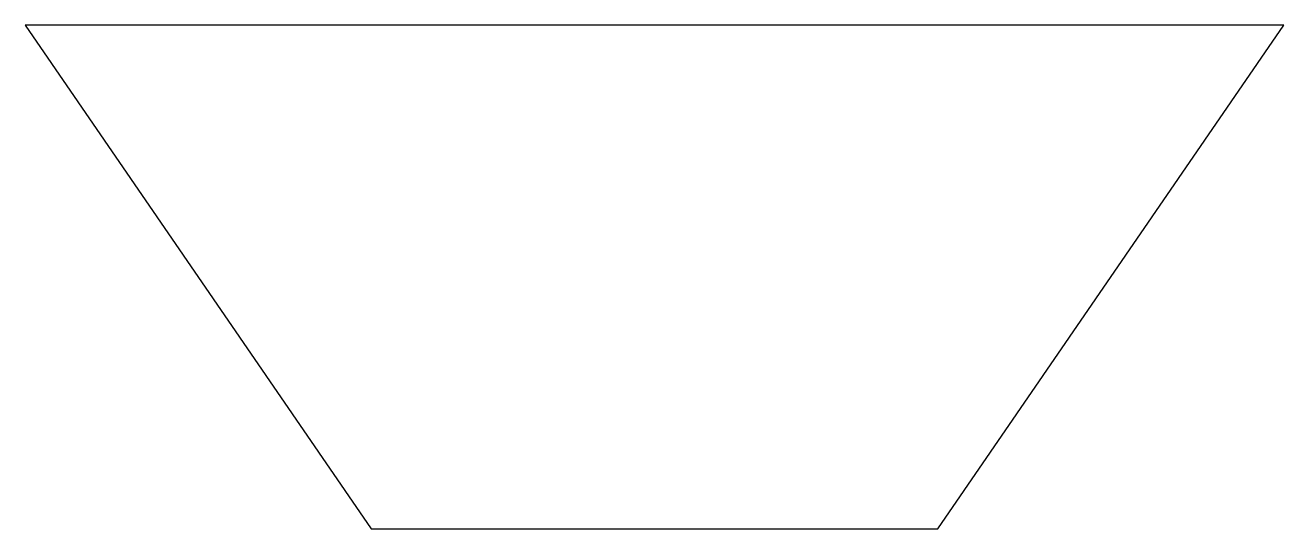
# Model space of a CAD drawing. Header units: millimetres. Extents: x 0 to 100, y 0 to 40.
import ezdxf

# ---------------------------------------------------------------- set-up
doc = ezdxf.new("R2010")
doc.units = ezdxf.units.MM

msp = doc.modelspace()

# ---------------------------------------------------------------- linework, layer by layer
for p, q in [((100, 40), (0, 40)), ((0, 40), (27.5, 0)), ((72.5, 0), (100, 40)), ((27.5, 0), (72.5, 0))]:
    msp.add_line(p, q)

doc.saveas('drawing.dxf')
